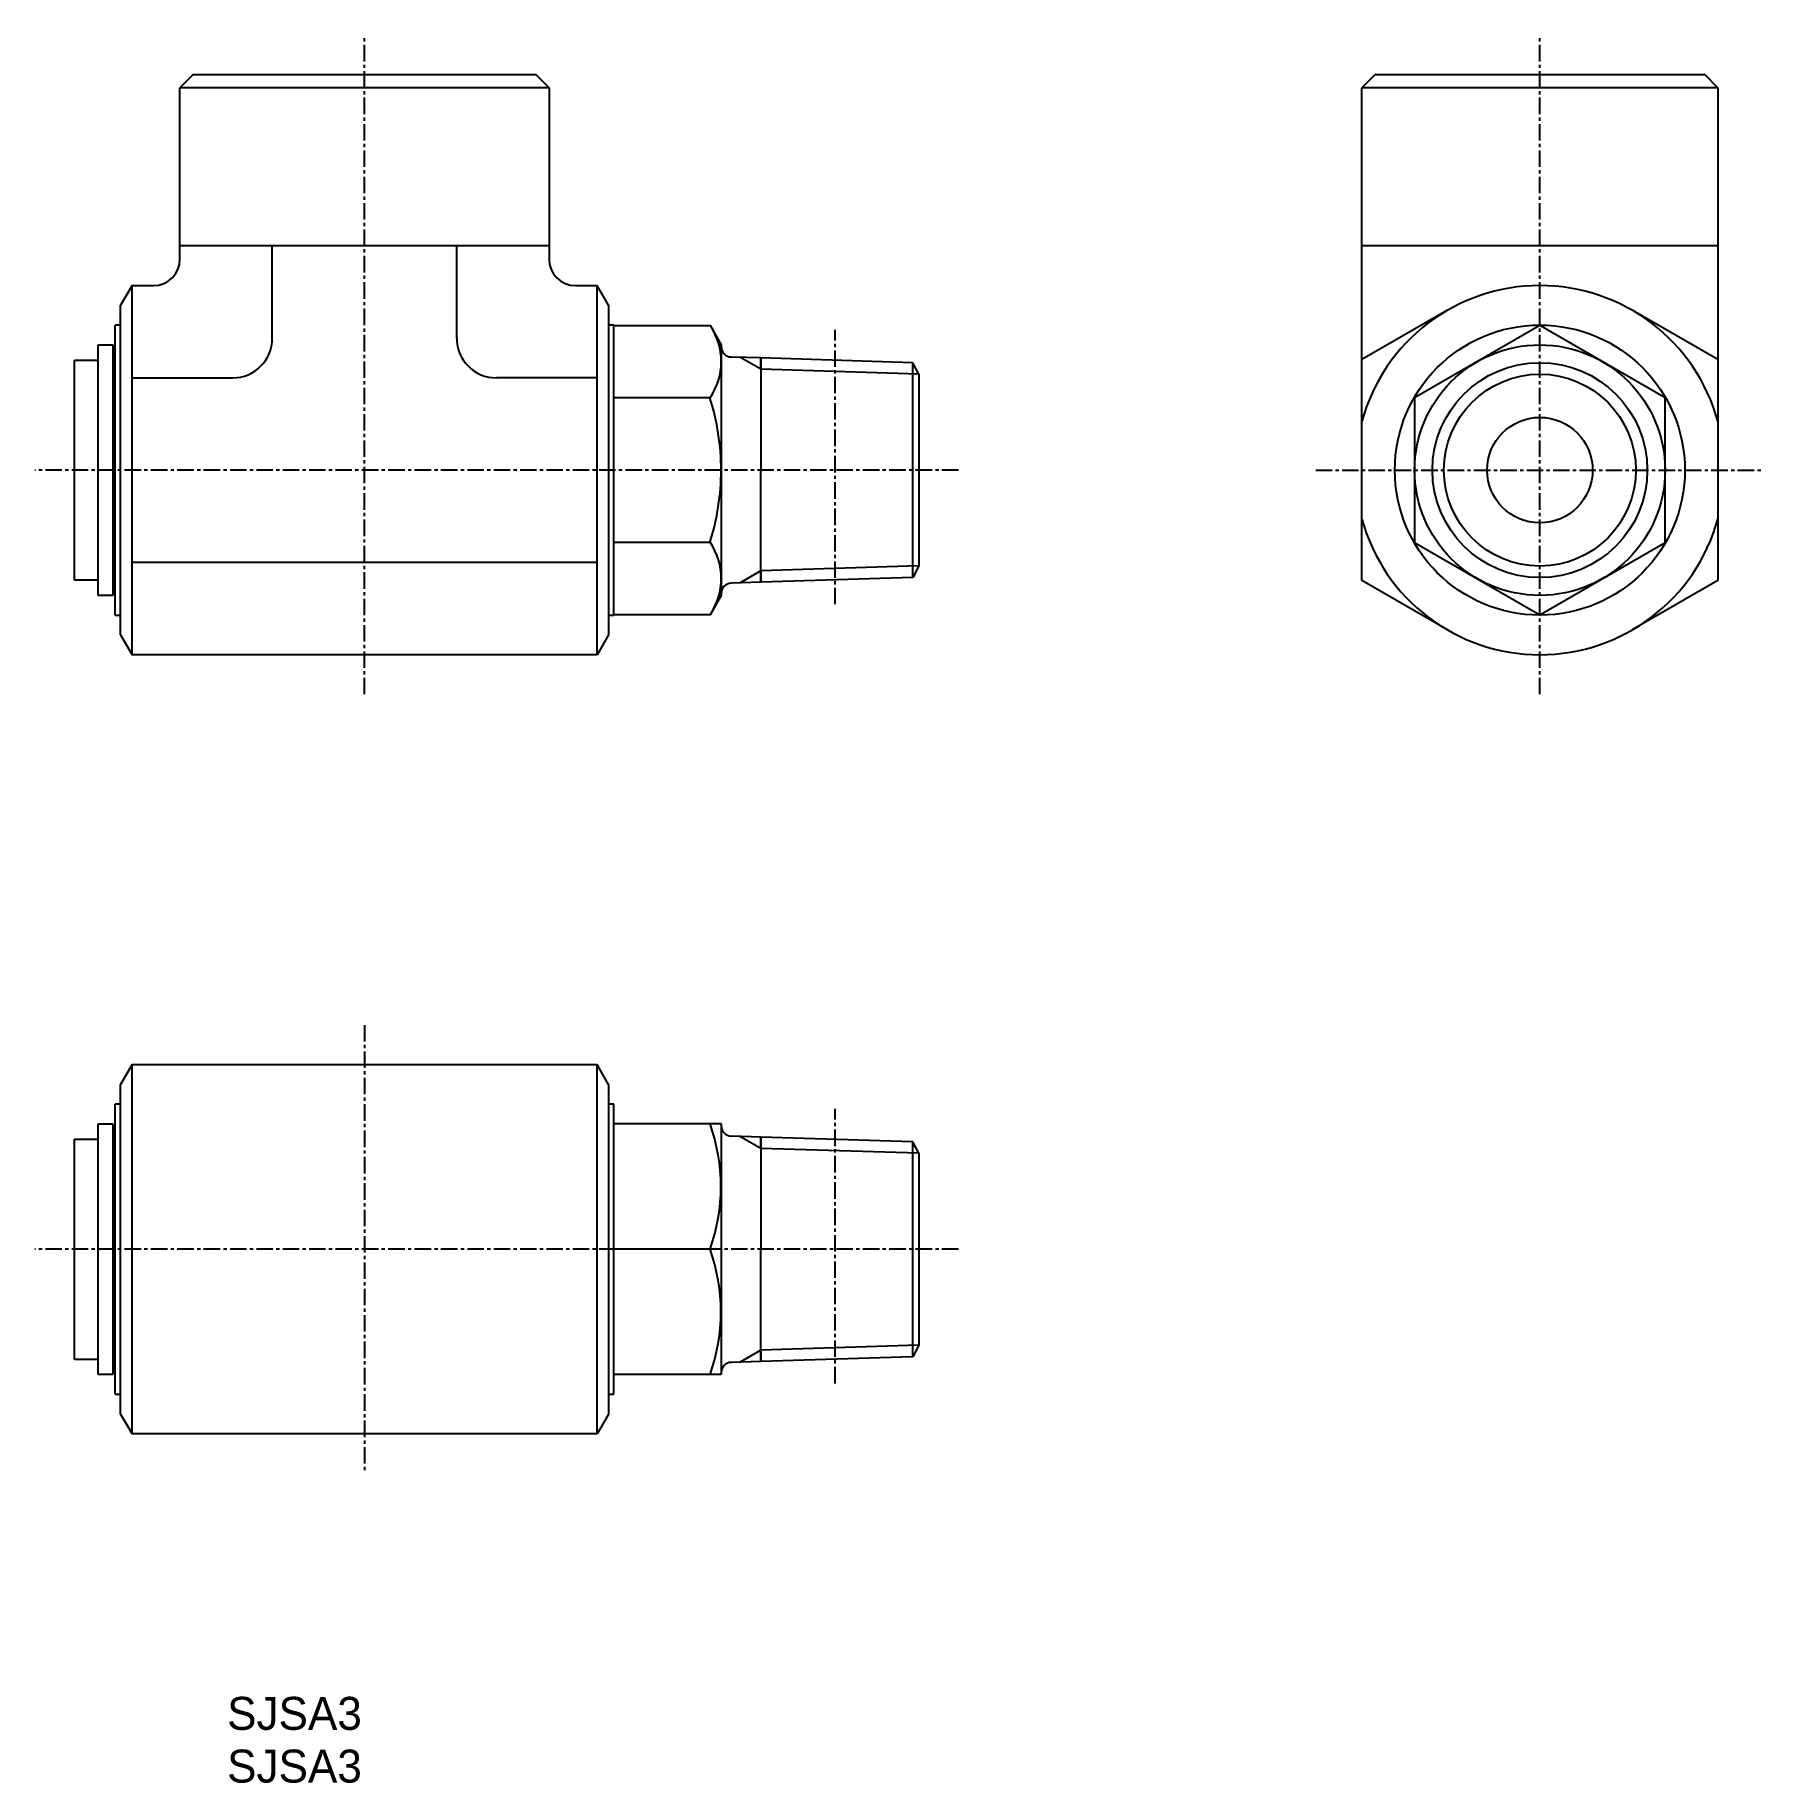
# Model space of a CAD drawing. Extents: x 466 to 597, y 58 to 190.
import ezdxf

# ---------------------------------------------------------------- set-up
doc = ezdxf.new("R2010")
doc.units = 0
doc.linetypes.add('CENTER', pattern=[2, 1.25, -0.25, 0.25, -0.25])
doc.layers.get('0').update_dxf_attribs({"linetype": 'CONTINUOUS'})
doc.layers.add('CENTER', color=1, linetype='CENTER')

msp = doc.modelspace()

# ---------------------------------------------------------------- linework, layer by layer
at = {"color": 7, "linetype": 'CONTINUOUS'}
for p, q in [((477.72, 187.46), (476.72, 186.46)), ((477.72, 187.46), (503.72, 187.46)), ((504.72, 186.46), (503.72, 187.46)), ((567.37, 187.46), (566.37, 186.46)), ((567.37, 187.46), (592.37, 187.46)), ((593.37, 186.46), (592.37, 187.46)), ((504.72, 186.46), (476.72, 186.46)), ((476.72, 173.46), (476.72, 186.46)), ((504.72, 186.46), (504.72, 173.46)), ((566.37, 149.09), (566.37, 186.46)), ((593.37, 186.46), (566.37, 186.46)), ((593.37, 186.46), (593.37, 149.09)), ((504.72, 174.46), (476.72, 174.46)), ((483.72, 167.46), (483.72, 174.46)), ((497.72, 167.46), (497.72, 174.46)), ((593.37, 174.46), (566.37, 174.46)), ((473.09, 171.46), (472.22, 169.96)), ((473.09, 143.46), (473.09, 171.46)), ((473.09, 171.46), (474.72, 171.46)), ((506.72, 171.46), (508.36, 171.46)), ((508.36, 143.46), (508.36, 171.46)), ((509.22, 169.96), (508.36, 171.46)), ((472.22, 144.96), (472.22, 169.96)), ((509.22, 169.96), (509.22, 144.96)), ((471.82, 146.46), (471.82, 168.46)), ((472.22, 168.46), (471.82, 168.46)), ((472.22, 146.46), (472.22, 168.46)), ((509.62, 168.46), (509.22, 168.46)), ((509.62, 146.46), (509.62, 168.46)), ((509.62, 146.49), (509.62, 168.43)), ((509.62, 168.43), (516.93, 168.43)), ((516.93, 168.43), (517.77, 166.96)), ((572.87, 169.59), (566.37, 165.84)), ((593.37, 165.84), (586.87, 169.59)), ((468.72, 149.11), (468.72, 165.81)), ((468.72, 165.81), (470.52, 165.81)), ((470.52, 147.96), (470.52, 166.96)), ((470.52, 166.96), (471.62, 166.96)), ((471.62, 166.96), (471.62, 147.96)), ((471.62, 165.81), (471.82, 165.81)), ((517.77, 166.96), (517.77, 157.46)), ((520.77, 165.98), (518.55, 166.04)), ((520.77, 165.98), (520.77, 157.46)), ((520.77, 165.13), (520.77, 165.98)), ((532.32, 165.61), (520.77, 165.97)), ((473.09, 164.46), (480.72, 164.46)), ((508.36, 164.46), (500.72, 164.46)), ((532.32, 149.32), (532.32, 165.61)), ((532.77, 164.74), (532.32, 165.61)), ((532.77, 164.74), (532.77, 150.19)), ((516.93, 162.95), (509.62, 162.95)), ((517.77, 157.46), (517.77, 147.96)), ((520.77, 148.95), (520.77, 157.46)), ((516.93, 151.98), (509.62, 151.98)), ((508.36, 150.46), (473.09, 150.46)), ((532.77, 150.19), (532.32, 149.32)), ((470.52, 149.11), (468.72, 149.11)), ((471.82, 149.11), (471.62, 149.11)), ((520.77, 148.96), (518.55, 148.89)), ((520.77, 149.8), (520.77, 148.95)), ((532.32, 149.32), (520.77, 148.96)), ((572.87, 145.34), (566.37, 149.09)), ((593.37, 149.09), (586.87, 145.34)), ((471.62, 147.96), (470.52, 147.96)), ((517.77, 147.96), (516.93, 146.49)), ((471.82, 146.46), (472.22, 146.46)), ((509.22, 146.46), (509.62, 146.46)), ((516.93, 146.49), (509.62, 146.49)), ((472.22, 144.96), (473.09, 143.46)), ((509.22, 144.96), (508.36, 143.46)), ((508.36, 143.46), (473.09, 143.46)), ((473.09, 112.37), (472.22, 110.87)), ((473.09, 84.37), (473.09, 112.37)), ((473.09, 112.37), (508.36, 112.37)), ((509.22, 110.87), (508.36, 112.37)), ((508.36, 84.37), (508.36, 112.37)), ((472.22, 85.87), (472.22, 110.87)), ((509.22, 110.87), (509.22, 85.87)), ((471.82, 87.37), (471.82, 109.37)), ((472.22, 109.37), (471.82, 109.37)), ((472.22, 87.37), (472.22, 109.37)), ((509.62, 109.37), (509.22, 109.37)), ((509.62, 87.37), (509.62, 109.37)), ((509.62, 87.4), (509.62, 109.34)), ((470.52, 88.87), (470.52, 107.87)), ((470.52, 107.87), (471.62, 107.87)), ((471.62, 107.87), (471.62, 88.87)), ((517.77, 107.87), (509.62, 107.87)), ((517.77, 107.87), (517.77, 98.37)), ((468.72, 90.02), (468.72, 106.72)), ((468.72, 106.72), (470.52, 106.72)), ((471.62, 106.72), (471.82, 106.72)), ((520.77, 106.88), (518.55, 106.95)), ((532.32, 106.52), (520.77, 106.88)), ((520.77, 106.88), (520.77, 98.37)), ((520.77, 106.03), (520.77, 106.88)), ((532.32, 90.22), (532.32, 106.52)), ((532.77, 105.65), (532.32, 106.52)), ((532.77, 105.65), (532.77, 91.09)), ((516.93, 98.37), (509.62, 98.37)), ((517.77, 98.37), (517.77, 88.87)), ((520.77, 89.85), (520.77, 98.37)), ((520.77, 90.7), (520.77, 89.85)), ((532.32, 90.22), (520.77, 89.86)), ((532.77, 91.09), (532.32, 90.22)), ((470.52, 90.02), (468.72, 90.02)), ((471.62, 88.87), (470.52, 88.87)), ((471.82, 90.02), (471.62, 90.02)), ((517.77, 88.87), (509.62, 88.87)), ((520.77, 89.86), (518.55, 89.79)), ((471.82, 87.37), (472.22, 87.37)), ((509.22, 87.37), (509.62, 87.37)), ((472.22, 85.87), (473.09, 84.37)), ((509.22, 85.87), (508.36, 84.37)), ((508.36, 84.37), (473.09, 84.37))]:
    msp.add_line(p, q, dxfattribs=at)
at = {"color": 3, "linetype": 'CONTINUOUS'}
for p, q in [((520.77, 165.12), (519.2, 166.02)), ((532.77, 164.74), (520.77, 165.12)), ((532.77, 150.19), (520.77, 149.81)), ((520.77, 149.81), (519.21, 148.91)), ((520.77, 106.02), (519.2, 106.93)), ((532.77, 105.65), (520.77, 106.02)), ((520.77, 90.72), (519.21, 89.81)), ((532.77, 91.09), (520.77, 90.72))]:
    msp.add_line(p, q, dxfattribs=at)
at = {"color": 7, "linetype": 'CONTINUOUS'}
msp.add_lwpolyline([(589.37, 162.95), (579.87, 168.43), (570.37, 162.95), (570.37, 151.98), (579.87, 146.49), (589.37, 151.98)], close=True, dxfattribs=at)
for radius in [11, 9.5, 8.15, 4]:
    msp.add_circle((579.87, 157.46), radius, dxfattribs=at)
at = {"color": 3, "linetype": 'CONTINUOUS'}
msp.add_circle((579.87, 157.46), 7.28, dxfattribs=at)
at = {"color": 7, "linetype": 'CONTINUOUS'}
for centre, radius, start, end in [((474.72, 173.46), 2, 270, 0), ((506.72, 173.46), 2, 180, 270), ((579.87, 157.46), 14, 15.3589, 164.6411), ((512.92, 165.69), 4.86, 325.6158, 34.3842), ((480.72, 167.46), 3, 270, 0), ((500.72, 167.46), 3, 180, 270), ((518.57, 166.84), 0.8, 180, 268.34), ((499.62, 157.46), 18.15, 0, 17.588), ((499.62, 157.46), 18.15, 342.412, 0), ((579.87, 157.46), 14, 195.3589, 344.6411), ((512.92, 149.24), 4.86, 325.6158, 34.3842), ((518.57, 148.09), 0.8, 91.66, 180), ((503.6, 103.12), 14.15, 340.3785, 19.6215), ((518.57, 107.75), 0.8, 180, 268.34), ((503.6, 93.62), 14.15, 340.3785, 19.6215), ((518.57, 88.99), 0.8, 91.66, 180)]:
    msp.add_arc(centre, radius, start, end, dxfattribs=at)
at = {"layer": 'CENTER', "color": 1, "linetype": 'CENTER'}
for p, q in [((490.72, 140.46), (490.72, 190.46)), ((579.87, 140.46), (579.87, 190.4)), ((526.42, 147.29), (526.42, 168.1)), ((535.77, 157.46), (465.72, 157.46)), ((562.87, 157.46), (596.87, 157.46)), ((490.72, 115.37), (490.72, 81.37)), ((526.42, 88.2), (526.42, 109.01)), ((535.77, 98.37), (465.72, 98.37))]:
    msp.add_line(p, q, dxfattribs=at)

# ---------------------------------------------------------------- texts
for p in [(480.3, 61.92), (480.3, 57.92)]:
    msp.add_text('SJSA3', height=2.5).set_placement(p)

doc.saveas('drawing.dxf')
